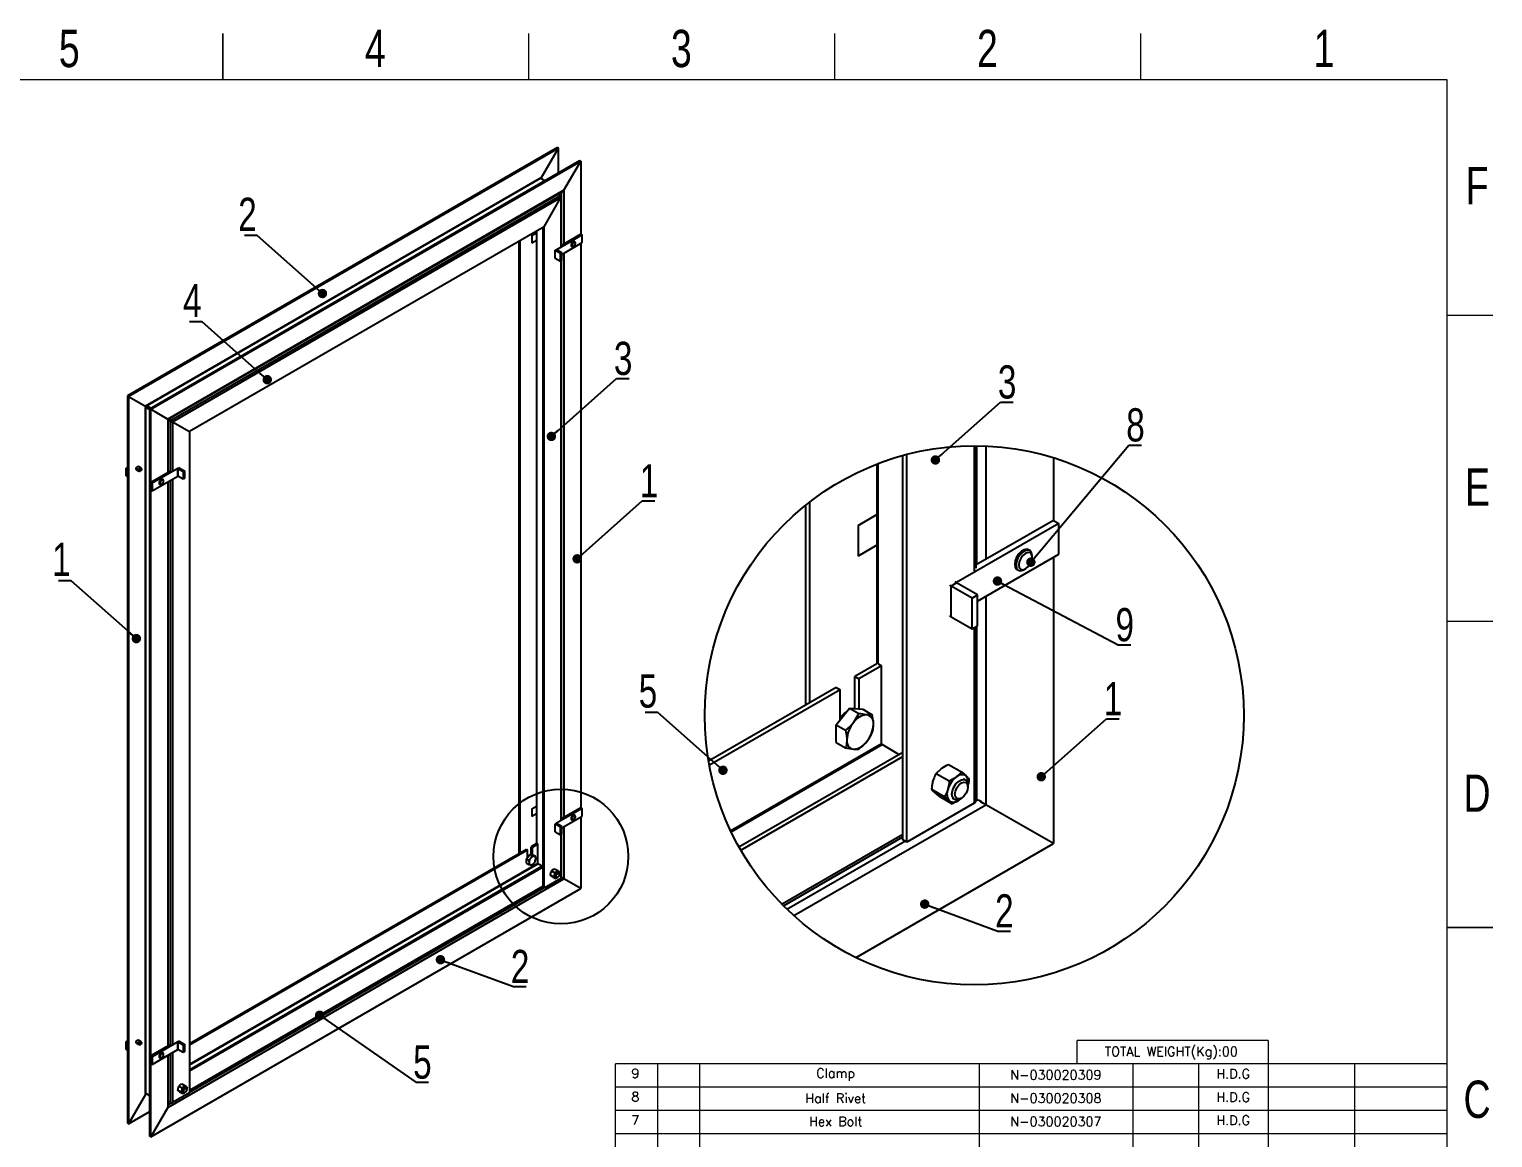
# Model space of a CAD drawing. Header units: millimetres. Extents: x 821 to 7155, y -3699 to 608.
# Drawn here: x 5602 to 7155, y -2970 to -1794 of the extents above; entities that cross this region are included whole.
import ezdxf
from ezdxf.enums import TextEntityAlignment as Align

# ---------------------------------------------------------------- set-up
doc = ezdxf.new("R2010")
doc.units = ezdxf.units.MM
doc.layers.add('title', color=7, linetype='Continuous', lineweight=15)
doc.styles.add('SLDTEXTSTYLE0', font='TXT', dxfattribs={"width": 0.75})
doc.styles.add('TITLE', font='romans.shx', dxfattribs={"height": 2.5})
doc.dimstyles.new('SLDDIMSTYLE0', dxfattribs={"dimscale": 10, "dimtxt": 2.116667, "dimasz": 1.5, "dimexe": 0, "dimexo": 0.0625, "dimgap": 0.529167, "dimtad": 1, "dimdec": 1, "dimrnd": 1e-09, "dimzin": 12, "dimdsep": 46, "dimtxsty": 'SLDTEXTSTYLE0', "dimcen": 0.09, "dimadec": 0, "dimazin": 3, "dimtfac": 1, "dimtdec": 1, "dimtofl": 0, "dimtmove": 0, "dimatfit": 3, "dimfxl": 1, "dimfrac": 2, "dimtolj": 1, "dimtzin": 12, "dimarcsym": 0})

msp = doc.modelspace()

# ---------------------------------------------------------------- linework, layer by layer
at = {"color": 7, "linetype": 'Continuous', "lineweight": 18}
for p, q in [((5807.25, -1798.81), (5807.25, -1847.51)), ((5807.25, -1847.51), (5807.25, -1798.81)), ((6131.93, -1847.51), (6131.93, -1798.81)), ((6456.61, -1847.51), (6456.61, -1798.81)), ((6781.3, -1847.51), (6781.3, -1798.81)), ((4508.52, -1847.51), (7105.98, -1847.51)), ((7105.98, -1847.51), (7105.98, -3646.25)), ((7105.98, -2097.52), (7154.68, -2097.52)), ((7105.98, -2422.2), (7154.68, -2422.2)), ((7154.68, -2746.88), (7105.98, -2746.88)), ((7105.98, -2746.88), (7154.68, -2746.88))]:
    msp.add_line(p, q, dxfattribs=at)
at = {"color": 7, "linetype": 'Continuous', "lineweight": 25}
for p, q in [((6162.37, -1919.73), (5706.28, -2183.02)), ((6163.43, -1920.34), (5707.34, -2183.63)), ((6145.54, -1951.32), (6163.43, -1920.34)), ((6162.37, -1919.73), (6163.43, -1920.34)), ((6163.43, -1946.46), (6163.43, -1920.34)), ((5729.97, -2196.69), (6186.05, -1933.4)), ((5731.03, -2197.3), (6187.11, -1934.01)), ((6169.22, -1965), (6187.11, -1934.01)), ((6187.11, -1934.01), (6186.05, -1933.4)), ((6187.11, -1934.01), (6187.11, -2011.58)), ((6145.54, -1951.32), (5725.23, -2193.96)), ((5726.58, -2193.51), (6144.48, -1952.26)), ((6144.48, -1952.27), (6144.58, -1952.11)), ((6144.57, -1952.11), (6144.48, -1952.27)), ((6144.5, -1952.2), (6144.48, -1952.26)), ((6148.93, -1954.83), (6144.48, -1952.26)), ((6144.5, -1952.2), (6144.49, -1952.27)), ((6144.57, -1952.11), (6144.5, -1952.2)), ((6144.66, -1952.03), (6144.82, -1951.89)), ((6169.22, -1965), (5748.92, -2207.64)), ((5749.42, -2207.92), (6168.02, -1966.27)), ((5752.95, -2208.57), (6164.91, -1970.75)), ((6164.91, -1970.75), (6162.58, -1969.41)), ((6164.93, -1970.77), (6166.11, -1971.45)), ((5754.15, -2210.66), (6166.11, -1972.84)), ((6148.22, -2003.82), (6166.11, -1972.84)), ((6166.61, -2024.24), (6166.61, -1972.14)), ((6148.22, -2003.82), (5772.04, -2220.99)), ((6135.28, -2012.93), (6140.3, -2010.03)), ((6135.28, -2012.93), (6135.28, -2021.1)), ((6140.3, -2018.2), (6135.28, -2021.1)), ((6147.16, -2704.62), (6147.16, -2004.44)), ((6148.22, -2705.23), (6148.22, -2003.82)), ((6188.53, -2012.4), (6161.45, -2028.03)), ((6187.11, -2011.58), (6166.61, -2023.42)), ((6187.11, -2011.58), (6188.53, -2012.4)), ((6188.53, -2020.57), (6188.53, -2012.4)), ((6121.35, -2019.33), (6121.35, -2668.9)), ((6122.41, -2018.72), (6122.41, -2668.29)), ((6161.45, -2028.2), (6160.03, -2029.01)), ((6165.55, -2032.2), (6160.03, -2029.01)), ((6160.03, -2037.18), (6160.03, -2029.01)), ((6166.96, -2031.38), (6161.45, -2028.2)), ((6165.55, -2032.2), (6166.96, -2031.38)), ((6165.55, -2040.36), (6165.55, -2032.2)), ((6166.96, -2033.02), (6188.53, -2020.57)), ((6166.96, -2039.55), (6166.96, -2031.38)), ((6177.48, -2024.59), (6177.84, -2024.8)), ((6179.34, -2024.65), (6179.69, -2024.44)), ((6180.84, -2019.6), (6180.48, -2019.4)), ((6181.46, -2021.38), (6181.46, -2020.97)), ((6187.11, -2021.38), (6187.11, -2619.91)), ((6160.03, -2037.18), (6165.55, -2040.36)), ((6165.55, -2040.36), (6166.96, -2039.55)), ((6166.61, -2632.56), (6166.61, -2039.75)), ((5706.28, -2183.02), (5707.34, -2183.63)), ((5706.28, -2183.02), (5706.28, -2954.65)), ((5707.34, -2183.63), (5725.23, -2193.96)), ((5707.34, -2183.63), (5707.34, -2955.26)), ((5725.66, -2193.78), (5725.23, -2193.96)), ((5725.23, -2193.96), (5725.23, -2924.27)), ((5725.43, -2195.13), (5725.88, -2194.34)), ((5725.43, -2195.13), (5725.48, -2195.26)), ((5725.48, -2195.26), (5726.24, -2194.54)), ((5725.48, -2195.26), (5725.51, -2195.35)), ((5726.58, -2194.74), (5725.51, -2195.35)), ((5725.51, -2922.89), (5725.51, -2195.35)), ((5729.97, -2197.92), (5725.51, -2195.35)), ((5726.2, -2193.59), (5725.57, -2194.13)), ((5726, -2193.65), (5725.66, -2193.78)), ((5726.36, -2193.54), (5725.92, -2194.35)), ((5726.2, -2193.59), (5726, -2193.65)), ((5726.36, -2193.54), (5726.2, -2193.59)), ((5726.58, -2194.74), (5726.24, -2194.57)), ((5726.26, -2194.52), (5726.58, -2194.74)), ((5726.49, -2193.52), (5726.36, -2193.54)), ((5726.58, -2193.51), (5726.48, -2193.52)), ((5726.58, -2194.74), (5726.58, -2193.51)), ((5731.03, -2196.08), (5726.58, -2193.51)), ((5729.97, -2196.7), (5726.58, -2194.74)), ((5731.03, -2197.3), (5729.97, -2196.69)), ((5729.97, -2968.32), (5729.97, -2196.69)), ((5731.03, -2197.3), (5748.92, -2207.64)), ((5731.03, -2968.94), (5731.03, -2197.3)), ((5749.17, -2207.77), (5749.15, -2207.76)), ((5749.15, -2207.77), (5749.17, -2207.78)), ((5749.42, -2264.26), (5749.42, -2207.92)), ((5752.81, -2210.04), (5749.42, -2208.09)), ((5751.75, -2210.66), (5749.42, -2209.31)), ((5749.56, -2207.84), (5752.95, -2209.8)), ((5750.62, -2207.23), (5752.95, -2208.57)), ((5753.09, -2210.04), (5754.15, -2210.66)), ((5754.15, -2210.66), (5772.04, -2220.99)), ((5772.04, -2220.99), (5772.04, -2922.4)), ((6528.82, -2653.96), (6528.82, -2246.32)), ((6533.06, -2656.41), (6533.06, -2245.19)), ((6606.61, -2365.73), (6606.61, -2236.1)), ((6688.63, -2248.71), (6688.63, -2315.11)), ((5704.87, -2259.77), (5706.28, -2258.96)), ((5706.28, -2260.59), (5704.87, -2259.77)), ((5704.87, -2267.94), (5704.87, -2259.77)), ((5706.28, -2268.75), (5706.28, -2260.59)), ((5715.89, -2261.5), (5718.36, -2262.93)), ((5720.36, -2259.47), (5717.89, -2258.04)), ((5718.86, -2263.02), (5719.71, -2262.9)), ((5721.01, -2260.65), (5720.68, -2259.86)), ((5751.9, -2262.83), (5731.03, -2274.88)), ((5759.53, -2260.06), (5732.44, -2275.69)), ((5759.53, -2260.06), (5759.53, -2268.22)), ((5759.81, -2260.06), (5761.22, -2259.24)), ((5759.81, -2260.06), (5765.32, -2263.24)), ((5759.81, -2268.22), (5759.81, -2260.06)), ((5761.22, -2259.24), (5766.74, -2262.43)), ((5766.74, -2262.43), (5765.32, -2263.24)), ((5765.32, -2263.24), (5765.32, -2271.41)), ((5766.74, -2262.43), (5766.74, -2270.59)), ((5706.28, -2268.75), (5704.87, -2267.94)), ((5731.03, -2274.88), (5732.44, -2275.69)), ((5731.03, -2274.88), (5731.03, -2283.04)), ((5732.44, -2283.86), (5759.53, -2268.22)), ((5732.44, -2275.69), (5732.44, -2283.86)), ((5740.49, -2276.86), (5740.84, -2277.07)), ((5742.34, -2276.92), (5742.7, -2276.71)), ((5743.84, -2271.87), (5743.49, -2271.67)), ((5744.47, -2273.65), (5744.47, -2273.24)), ((5749.42, -2872.58), (5749.42, -2274.06)), ((5765.32, -2271.41), (5759.81, -2268.22)), ((5766.74, -2270.59), (5765.32, -2271.41)), ((5731.03, -2283.04), (5732.44, -2283.86)), ((6429.82, -2295.74), (6429.82, -2508.62)), ((6425.58, -2299.08), (6425.58, -2511.07)), ((6481.3, -2320.5), (6501.38, -2308.9)), ((6481.3, -2320.5), (6481.3, -2353.16)), ((6694.28, -2318.37), (6585.95, -2380.91)), ((6688.63, -2315.11), (6606.61, -2362.45)), ((6688.63, -2315.11), (6694.28, -2318.37)), ((6694.28, -2351.03), (6694.28, -2318.37)), ((6501.38, -2341.56), (6481.3, -2353.16)), ((6608.02, -2400.84), (6694.28, -2351.03)), ((6663.51, -2347.17), (6662.1, -2346.35)), ((6666, -2354.3), (6666, -2352.67)), ((6688.63, -2354.3), (6688.63, -2658.05)), ((6650.1, -2367.14), (6651.51, -2367.96)), ((6657.51, -2367.36), (6658.93, -2366.54)), ((6585.95, -2381.56), (6580.3, -2384.83)), ((6602.36, -2397.56), (6580.3, -2384.83)), ((6580.3, -2417.49), (6580.3, -2384.83)), ((6608.02, -2394.3), (6585.95, -2381.56)), ((6602.36, -2397.56), (6608.02, -2394.3)), ((6602.36, -2430.23), (6602.36, -2397.56)), ((6608.02, -2426.96), (6608.02, -2394.3)), ((6580.3, -2417.49), (6602.36, -2430.23)), ((6602.36, -2430.23), (6608.02, -2426.96)), ((6606.61, -2612.32), (6606.61, -2427.77)), ((6501.38, -2467.31), (6477.91, -2480.86)), ((6502.51, -2467.31), (6506.19, -2469.43)), ((6477.91, -2480.86), (6482.15, -2483.31)), ((6477.91, -2514.77), (6477.91, -2480.86)), ((6506.19, -2469.43), (6482.15, -2483.31)), ((6482.15, -2483.31), (6482.15, -2515.15)), ((6506.19, -2552.07), (6506.19, -2469.43)), ((6458.11, -2492.29), (6322.83, -2570.39)), ((6462.35, -2494.74), (6323.62, -2574.83)), ((6458.11, -2492.29), (6462.35, -2494.74)), ((6462.35, -2526.58), (6462.35, -2494.74)), ((6458.11, -2531.86), (6472.25, -2514.26)), ((6472.25, -2514.26), (6482.3, -2520.07)), ((6472.25, -2514.26), (6486.39, -2515.53)), ((6482.3, -2520.07), (6476.49, -2529.59)), ((6486.39, -2515.53), (6496.44, -2521.33)), ((6496.44, -2521.33), (6490.64, -2521.43)), ((6458.11, -2531.86), (6468.16, -2537.66)), ((6458.11, -2550.71), (6458.11, -2531.86)), ((6354.91, -2661.27), (6528.82, -2560.87)), ((6458.11, -2550.71), (6468.16, -2556.52)), ((6468.16, -2556.52), (6476.49, -2557.88)), ((6482.3, -2557.78), (6490.64, -2549.71)), ((6524.56, -2563.33), (6506.76, -2553.05)), ((6357, -2664.96), (6528.82, -2565.77)), ((6577.26, -2574.03), (6591.08, -2582.01)), ((6564.31, -2583.47), (6569.77, -2578.17)), ((6564.31, -2583.47), (6578.13, -2591.45)), ((6578.13, -2591.45), (6585.61, -2587.31)), ((6591.08, -2582.01), (6596.06, -2586.28)), ((6595.48, -2590.4), (6593.08, -2589.02)), ((6559.3, -2600.29), (6573.12, -2608.27)), ((6567.25, -2607.68), (6562.27, -2603.4)), ((6567.25, -2607.68), (6581.07, -2615.65)), ((6597.96, -2597.71), (6597.96, -2595.9)), ((6135.28, -2621.25), (6140.3, -2618.36)), ((6135.28, -2621.25), (6135.28, -2629.42)), ((6188.53, -2620.72), (6161.45, -2636.36)), ((6187.11, -2619.91), (6166.61, -2631.74)), ((6187.11, -2619.91), (6188.53, -2620.72)), ((6188.53, -2628.89), (6188.53, -2620.72)), ((6413.22, -2734.41), (6617.07, -2616.73)), ((6604.62, -2615.1), (6533.06, -2656.41)), ((6581.07, -2615.65), (6578.11, -2612.55)), ((6581.09, -2609.81), (6583.48, -2611.19)), ((6589.56, -2610.54), (6588.56, -2611.52)), ((6589.48, -2610.59), (6591.05, -2609.69)), ((6607.45, -2611.18), (6606.61, -2610.7)), ((6607.45, -2611.18), (6608.72, -2612.02)), ((6610.04, -2612.8), (6611.52, -2613.62)), ((6611.52, -2613.62), (6613.03, -2614.43)), ((6613.03, -2614.43), (6615.08, -2615.59)), ((6617.07, -2616.73), (6615.16, -2615.61)), ((6688.63, -2658.05), (6617.07, -2616.73)), ((6140.3, -2626.52), (6135.28, -2629.42)), ((6161.45, -2636.52), (6160.03, -2637.34)), ((6165.55, -2640.52), (6160.03, -2637.34)), ((6160.03, -2645.5), (6160.03, -2637.34)), ((6166.96, -2639.7), (6161.45, -2636.52)), ((6166.96, -2641.34), (6188.53, -2628.89)), ((6177.48, -2632.91), (6177.84, -2633.12)), ((6179.34, -2632.97), (6179.69, -2632.77)), ((6180.84, -2627.92), (6180.48, -2627.72)), ((6181.46, -2629.7), (6181.46, -2629.3)), ((6187.11, -2629.7), (6187.11, -2705.64)), ((6160.03, -2645.5), (6165.55, -2648.69)), ((6165.55, -2640.52), (6166.96, -2639.7)), ((6165.55, -2648.69), (6165.55, -2640.52)), ((6165.55, -2648.69), (6166.96, -2647.87)), ((6166.61, -2694.21), (6166.61, -2648.07)), ((6166.96, -2647.87), (6166.96, -2639.7)), ((6402.11, -2723.85), (6528.82, -2650.7)), ((6533.06, -2656.41), (6528.82, -2653.96)), ((6129.48, -2664.2), (5772.04, -2870.55)), ((6130.55, -2664.82), (5772.04, -2871.78)), ((6129.48, -2664.2), (6130.55, -2664.82)), ((6129.48, -2674.09), (6133.02, -2669.7)), ((6130.55, -2672.77), (6130.55, -2664.82)), ((6133.02, -2669.7), (6135.53, -2671.15)), ((6133.02, -2669.7), (6136.56, -2670.01)), ((6140.3, -2657.96), (6134.43, -2661.35)), ((6134.43, -2661.35), (6135.5, -2661.96)), ((6134.43, -2669.82), (6134.43, -2661.35)), ((6141.51, -2658.49), (6135.5, -2661.96)), ((6135.5, -2661.96), (6135.5, -2669.92)), ((6136.56, -2670.01), (6139.07, -2671.46)), ((6140.59, -2657.96), (6141.51, -2658.49)), ((6141.51, -2679.15), (6141.51, -2658.49)), ((5772.04, -2897.9), (6147.16, -2681.35)), ((5772.04, -2899.12), (6147.16, -2682.57)), ((6129.48, -2674.09), (6132, -2675.54)), ((6129.48, -2678.81), (6129.48, -2674.09)), ((6129.48, -2678.81), (6132, -2680.26)), ((6132, -2680.26), (6134.08, -2680.6)), ((6135.53, -2671.15), (6134.08, -2673.53)), ((6135.53, -2680.58), (6137.62, -2678.56)), ((6139.07, -2671.46), (6137.62, -2671.49)), ((6146.1, -2681.96), (6141.65, -2679.39)), ((6156.03, -2687), (6157.4, -2685.67)), ((6159.27, -2684.64), (6162.73, -2686.63)), ((5748.92, -2937.95), (6169.22, -2695.31)), ((6166.11, -2694.9), (6148.22, -2705.23)), ((6154.78, -2691.2), (6158.24, -2693.2)), ((6156.77, -2693.05), (6155.52, -2691.98)), ((6156.03, -2687), (6159.49, -2688.99)), ((6156.77, -2693.05), (6160.23, -2695.04)), ((6160.23, -2695.04), (6159.48, -2694.27)), ((6159.49, -2688.99), (6161.36, -2687.96)), ((6160.23, -2693.58), (6160.83, -2693.93)), ((6162.35, -2693.77), (6162.1, -2694.01)), ((6162.33, -2693.78), (6162.72, -2693.55)), ((6162.73, -2686.63), (6163.97, -2687.7)), ((6163.83, -2688.73), (6163.23, -2688.39)), ((6164.45, -2690.56), (6164.45, -2690.1)), ((6166.82, -2693.92), (6166.61, -2693.8)), ((6166.82, -2693.92), (6167.14, -2694.13)), ((6167.47, -2694.33), (6167.84, -2694.53)), ((6167.84, -2694.53), (6168.22, -2694.74)), ((6168.22, -2694.74), (6168.73, -2695.03)), ((6169.22, -2695.31), (6168.75, -2695.03)), ((6187.11, -2705.64), (6169.22, -2695.31)), ((5772.04, -2920.36), (6147.16, -2703.81)), ((6148.22, -2705.23), (6147.16, -2704.62)), ((5704.87, -2868.09), (5706.28, -2867.28)), ((5706.28, -2868.91), (5704.87, -2868.09)), ((5704.87, -2876.26), (5704.87, -2868.09)), ((5706.28, -2877.08), (5706.28, -2868.91)), ((5715.89, -2869.83), (5718.36, -2871.26)), ((5720.36, -2867.79), (5717.89, -2866.36)), ((5718.86, -2871.34), (5719.71, -2871.22)), ((5721.01, -2868.98), (5720.68, -2868.18)), ((5751.9, -2871.15), (5731.03, -2883.2)), ((5759.53, -2868.38), (5732.44, -2884.01)), ((5759.53, -2868.38), (5759.53, -2876.55)), ((5759.81, -2868.38), (5761.22, -2867.56)), ((5759.81, -2876.55), (5759.81, -2868.38)), ((5759.81, -2868.38), (5765.32, -2871.56)), ((5761.22, -2867.56), (5766.74, -2870.75)), ((5766.74, -2870.75), (5765.32, -2871.56)), ((5765.32, -2871.56), (5765.32, -2879.73)), ((5766.74, -2870.75), (5766.74, -2878.91)), ((5706.28, -2877.08), (5704.87, -2876.26)), ((5731.03, -2883.2), (5732.44, -2884.01)), ((5731.03, -2883.2), (5731.03, -2891.36)), ((5732.44, -2892.18), (5759.53, -2876.55)), ((5732.44, -2884.01), (5732.44, -2892.18)), ((5740.49, -2885.18), (5740.84, -2885.39)), ((5742.34, -2885.24), (5742.7, -2885.04)), ((5743.84, -2880.19), (5743.49, -2879.99)), ((5744.47, -2881.97), (5744.47, -2881.57)), ((5749.42, -2936.27), (5749.42, -2882.38)), ((5765.32, -2879.73), (5759.81, -2876.55)), ((5766.74, -2878.91), (5765.32, -2879.73)), ((5731.03, -2891.36), (5732.44, -2892.18)), ((5760.76, -2915.18), (5762.13, -2913.86)), ((5760.76, -2915.18), (5764.22, -2917.18)), ((5764, -2912.82), (5767.45, -2914.82)), ((5764.22, -2917.18), (5766.09, -2916.14)), ((5767.45, -2914.82), (5768.7, -2915.89)), ((5768.55, -2916.92), (5767.96, -2916.57)), ((5769.18, -2918.74), (5769.18, -2918.29)), ((5725.23, -2924.27), (5707.34, -2955.26)), ((5725.29, -2923.77), (5725.23, -2924.27)), ((5725.35, -2923.39), (5725.29, -2923.77)), ((5725.39, -2923.18), (5725.35, -2923.39)), ((5725.44, -2923.03), (5725.39, -2923.18)), ((5725.41, -2923.12), (5725.54, -2922.88)), ((5725.44, -2923.03), (5725.52, -2922.9)), ((5725.48, -2922.93), (5725.44, -2923.03)), ((5725.51, -2922.89), (5725.48, -2922.94)), ((5725.48, -2922.94), (5725.52, -2922.89)), ((5729.97, -2925.46), (5725.51, -2922.89)), ((5726.35, -2923.57), (5726.26, -2923.32)), ((5726.35, -2923.57), (5726.48, -2923.52)), ((5726.48, -2923.52), (5726.46, -2923.43)), ((5726.48, -2923.52), (5726.58, -2923.5)), ((5729.97, -2925.46), (5726.58, -2923.5)), ((5726.58, -2923.5), (5726.58, -2923.5)), ((5751.75, -2932.72), (5749.42, -2931.38)), ((5772.04, -2922.4), (5754.15, -2932.72)), ((5759.51, -2919.39), (5762.97, -2921.38)), ((5761.5, -2921.24), (5760.25, -2920.17)), ((5761.5, -2921.24), (5764.95, -2923.23)), ((5764.95, -2923.23), (5764.21, -2922.45)), ((5764.96, -2921.77), (5765.55, -2922.11)), ((5767.07, -2921.95), (5766.82, -2922.2)), ((5767.05, -2921.96), (5767.45, -2921.74)), ((5707.34, -2955.26), (5729.97, -2942.2)), ((5748.92, -2937.95), (5731.03, -2968.94)), ((5706.28, -2954.65), (5707.34, -2955.26)), ((5731.03, -2968.94), (5729.97, -2968.32))]:
    msp.add_line(p, q, dxfattribs=at)
at = {"color": 8, "linetype": 'Continuous', "lineweight": 25}
for p, q in [((6145.54, -1952.87), (6145.54, -1951.32)), ((6166.82, -2023.3), (6166.82, -1966.96)), ((6169.22, -1965), (6169.22, -2021.91)), ((6166.11, -1972.84), (6166.11, -2024.93)), ((6140.3, -2008.39), (6140.3, -2657.96)), ((6140.59, -2657.96), (6140.59, -2008.23)), ((6161.45, -2028.03), (6161.09, -2027.83)), ((6161.45, -2028.2), (6161.45, -2028.03)), ((6169.22, -2031.71), (6169.22, -2630.23)), ((6166.11, -2040.04), (6166.11, -2633.26)), ((6166.82, -2631.62), (6166.82, -2039.63)), ((5748.92, -2207.64), (5748.92, -2264.55)), ((5751.75, -2262.92), (5751.75, -2210.66)), ((5754.15, -2210.66), (5754.15, -2262.75)), ((6604.62, -2236.09), (6604.62, -2368.5)), ((6607.45, -2361.97), (6607.45, -2236.1)), ((6617.07, -2236.36), (6617.07, -2356.42)), ((5759.53, -2260.06), (5759.17, -2259.85)), ((6501.38, -2255.38), (6501.38, -2467.31)), ((6502.51, -2467.31), (6502.51, -2254.94)), ((5748.92, -2274.35), (5748.92, -2872.87)), ((5751.75, -2871.24), (5751.75, -2272.71)), ((5754.15, -2271.33), (5754.15, -2871.07)), ((6585.95, -2380.91), (6584.54, -2380.09)), ((6585.95, -2381.56), (6585.95, -2380.91)), ((6617.07, -2395.61), (6617.07, -2616.73)), ((6604.62, -2428.92), (6604.62, -2615.1)), ((6607.45, -2611.18), (6607.45, -2427.29)), ((6506.19, -2552.07), (6346.23, -2644.41)), ((6346.72, -2645.44), (6506.76, -2553.05)), ((6606.61, -2611.66), (6607.45, -2611.18)), ((6161.45, -2636.36), (6161.09, -2636.15)), ((6161.45, -2636.52), (6161.45, -2636.36)), ((6166.11, -2648.36), (6166.11, -2694.9)), ((6166.82, -2693.92), (6166.82, -2647.95)), ((6169.22, -2640.03), (6169.22, -2695.31)), ((6528.82, -2648.4), (6400.66, -2722.39)), ((6405.87, -2727.55), (6531.08, -2655.26)), ((6141.51, -2679.15), (5772.04, -2892.43)), ((5772.04, -2892.76), (6141.65, -2679.39)), ((6166.61, -2694.05), (6166.82, -2693.92)), ((6147.16, -2703.23), (5772.04, -2919.78)), ((5772.04, -2921.82), (6147.73, -2704.95)), ((5759.53, -2868.38), (5759.17, -2868.18)), ((5748.92, -2882.67), (5748.92, -2937.95)), ((5751.75, -2932.72), (5751.75, -2881.04)), ((5754.15, -2879.65), (5754.15, -2932.72)), ((5725.23, -2924.27), (5726.58, -2923.5)), ((5749.42, -2934.89), (5752.69, -2933))]:
    msp.add_line(p, q, dxfattribs=at)
for p, q in [((6479.2, -2778.95), (6688.63, -2658.05)), ((5731.03, -2968.94), (6187.11, -2705.64))]:
    msp.add_line(p, q)
at = {"lineweight": 18}
msp.add_line((6916.53, -2866.98), (6713.81, -2866.98), dxfattribs=at)
at = {"color": 7, "linetype": 'Continuous', "lineweight": 25, "flags": 128}
for points in [[(6159.62, -2028.68), (6159.76, -2028.82), (6160.03, -2029.01)], [(6180.48, -2019.4), (6180.04, -2019.26), (6179.35, -2019.37), (6178.61, -2019.79), (6177.92, -2020.48), (6177.36, -2021.36), (6176.99, -2022.31), (6176.86, -2023.22), (6176.99, -2023.98), (6177.36, -2024.51), (6177.48, -2024.59)], [(6181.46, -2020.97), (6181.33, -2020.21), (6180.96, -2019.69), (6180.4, -2019.46), (6179.7, -2019.57), (6178.97, -2020), (6178.28, -2020.69), (6177.71, -2021.56), (6177.34, -2022.51), (6177.21, -2023.42), (6177.34, -2024.19), (6177.71, -2024.71), (6178.28, -2024.93), (6178.97, -2024.82), (6179.34, -2024.65)], [(6181.46, -2021.38), (6181.32, -2020.68), (6180.94, -2020.24), (6180.37, -2020.13), (6179.69, -2020.36), (6179.01, -2020.91), (6178.44, -2021.68), (6178.06, -2022.56), (6177.92, -2023.42), (6178.06, -2024.13), (6178.44, -2024.57), (6179.01, -2024.68), (6179.69, -2024.44), (6180.37, -2023.9), (6180.94, -2023.12), (6181.32, -2022.24), (6181.46, -2021.38)], [(6160.03, -2037.18), (6159.76, -2036.99), (6159.62, -2036.85)], [(5726.48, -2193.52), (5726.42, -2193.8), (5726.35, -2194.07), (5726.24, -2194.54)], [(5715.47, -2260.59), (5715.58, -2259.9), (5715.89, -2259.2), (5716.35, -2258.58), (5716.89, -2258.14), (5717.43, -2257.95), (5717.89, -2258.04)], [(5715.89, -2261.5), (5715.89, -2261.5), (5715.58, -2261.15), (5715.47, -2260.59)], [(5717.95, -2262.02), (5718.06, -2261.33), (5718.36, -2260.62), (5718.82, -2260), (5719.36, -2259.57), (5719.9, -2259.38), (5720.36, -2259.47), (5720.67, -2259.82), (5720.68, -2259.86)], [(5718.86, -2263.02), (5718.82, -2263.02), (5718.36, -2262.93), (5718.06, -2262.58), (5717.95, -2262.02)], [(5719.06, -2262.19), (5719.14, -2261.7), (5719.36, -2261.2), (5719.68, -2260.76), (5720.07, -2260.45), (5720.45, -2260.31), (5720.78, -2260.38), (5721, -2260.63), (5721.08, -2261.03), (5721, -2261.52), (5720.78, -2262.02), (5720.45, -2262.46), (5720.07, -2262.77), (5719.68, -2262.9), (5719.36, -2262.84), (5719.14, -2262.59), (5719.06, -2262.19)], [(5761.22, -2259.24), (5760.89, -2259.08), (5760.65, -2259)], [(5743.49, -2271.67), (5743.05, -2271.53), (5742.36, -2271.64), (5741.62, -2272.06), (5740.93, -2272.75), (5740.37, -2273.63), (5740, -2274.58), (5739.87, -2275.49), (5740, -2276.25), (5740.37, -2276.78), (5740.49, -2276.86)], [(5744.47, -2273.24), (5744.34, -2272.48), (5743.97, -2271.96), (5743.4, -2271.73), (5742.71, -2271.84), (5741.98, -2272.27), (5741.28, -2272.96), (5740.72, -2273.83), (5740.35, -2274.78), (5740.22, -2275.69), (5740.35, -2276.46), (5740.72, -2276.98), (5741.28, -2277.2), (5741.98, -2277.09), (5742.34, -2276.92)], [(5744.47, -2273.65), (5744.33, -2272.95), (5743.95, -2272.51), (5743.37, -2272.4), (5742.7, -2272.63), (5742.02, -2273.18), (5741.45, -2273.95), (5741.06, -2274.83), (5740.93, -2275.69), (5741.06, -2276.4), (5741.45, -2276.84), (5742.02, -2276.95), (5742.7, -2276.71), (5743.37, -2276.17), (5743.95, -2275.39), (5744.33, -2274.51), (5744.47, -2273.65)], [(6662.1, -2346.35), (6660.34, -2345.81), (6657.57, -2346.25), (6654.63, -2347.95), (6651.86, -2350.71), (6649.6, -2354.2), (6648.12, -2358), (6647.61, -2361.65), (6648.12, -2364.7), (6649.6, -2366.8), (6650.1, -2367.14)], [(6666, -2352.67), (6665.49, -2349.61), (6664.01, -2347.51), (6661.76, -2346.63), (6658.99, -2347.06), (6656.04, -2348.76), (6653.27, -2351.53), (6651.01, -2355.02), (6649.54, -2358.82), (6649.03, -2362.46), (6649.54, -2365.52), (6651.01, -2367.61), (6653.27, -2368.5), (6656.04, -2368.06), (6657.51, -2367.36)], [(6666, -2354.3), (6665.46, -2351.48), (6663.93, -2349.72), (6661.63, -2349.27), (6658.93, -2350.21), (6656.22, -2352.4), (6653.93, -2355.49), (6652.39, -2359.03), (6651.86, -2362.46), (6652.39, -2365.28), (6653.93, -2367.04), (6656.22, -2367.49), (6658.93, -2366.55), (6661.63, -2364.36), (6663.93, -2361.27), (6665.46, -2357.73), (6666, -2354.3)], [(6578.64, -2383.5), (6579.2, -2384.06), (6580.3, -2384.83)], [(6580.3, -2417.49), (6579.2, -2416.72), (6578.64, -2416.16)], [(6580.99, -2605.69), (6581.5, -2602.05), (6582.98, -2598.25), (6585.23, -2594.76), (6588, -2592), (6590.95, -2590.29), (6593.72, -2589.86), (6595.98, -2590.74), (6597.45, -2592.84), (6597.96, -2595.9)], [(6584.13, -2605.69), (6584.65, -2602.33), (6586.15, -2598.88), (6588.4, -2595.85), (6591.04, -2593.71), (6593.69, -2592.79), (6595.94, -2593.23), (6597.44, -2594.95), (6597.96, -2597.71), (6597.44, -2601.07), (6595.94, -2604.52), (6593.69, -2607.55), (6591.04, -2609.69), (6588.4, -2610.61), (6586.15, -2610.17), (6584.65, -2608.45), (6584.13, -2605.69)], [(6589.48, -2610.59), (6588, -2611.29), (6585.23, -2611.73), (6582.98, -2610.85), (6581.5, -2608.75), (6580.99, -2605.69)], [(6590.2, -2610.17), (6590.01, -2610.35), (6588.56, -2611.52)], [(6159.62, -2637), (6159.76, -2637.14), (6160.03, -2637.34)], [(6180.48, -2627.72), (6180.04, -2627.58), (6179.35, -2627.69), (6178.61, -2628.12), (6177.92, -2628.81), (6177.36, -2629.68), (6176.99, -2630.63), (6176.86, -2631.54), (6176.99, -2632.31), (6177.36, -2632.83), (6177.48, -2632.91)], [(6181.46, -2629.3), (6181.33, -2628.53), (6180.96, -2628.01), (6180.4, -2627.79), (6179.7, -2627.9), (6178.97, -2628.32), (6178.28, -2629.01), (6177.71, -2629.88), (6177.34, -2630.83), (6177.21, -2631.75), (6177.34, -2632.51), (6177.71, -2633.03), (6178.28, -2633.25), (6178.97, -2633.15), (6179.34, -2632.97)], [(6181.46, -2629.7), (6181.32, -2629), (6180.94, -2628.56), (6180.37, -2628.45), (6179.69, -2628.68), (6179.01, -2629.23), (6178.44, -2630), (6178.06, -2630.89), (6177.92, -2631.75), (6178.06, -2632.45), (6178.44, -2632.89), (6179.01, -2633), (6179.69, -2632.77), (6180.37, -2632.22), (6180.94, -2631.45), (6181.32, -2630.56), (6181.46, -2629.7)], [(6160.03, -2645.5), (6159.76, -2645.31), (6159.62, -2645.17)], [(6160.21, -2692.55), (6160.33, -2691.64), (6160.7, -2690.69), (6161.27, -2689.82), (6161.96, -2689.13), (6162.69, -2688.7), (6163.39, -2688.59), (6163.95, -2688.82), (6164.32, -2689.34), (6164.45, -2690.1)], [(6162.33, -2693.78), (6161.96, -2693.95), (6161.27, -2694.06), (6160.7, -2693.84), (6160.33, -2693.32), (6160.21, -2692.55)], [(6160.99, -2692.55), (6161.12, -2691.71), (6161.5, -2690.85), (6162.06, -2690.09), (6162.72, -2689.56), (6163.38, -2689.33), (6163.94, -2689.44), (6164.32, -2689.87), (6164.45, -2690.56), (6164.32, -2691.4), (6163.94, -2692.26), (6163.38, -2693.02), (6162.72, -2693.55), (6162.06, -2693.78), (6161.5, -2693.67), (6161.12, -2693.24), (6160.99, -2692.55)], [(6162.51, -2693.67), (6162.46, -2693.72), (6162.1, -2694.01)], [(5715.47, -2868.91), (5715.58, -2868.22), (5715.89, -2867.52), (5716.35, -2866.9), (5716.89, -2866.46), (5717.43, -2866.27), (5717.89, -2866.36)], [(5715.89, -2869.83), (5715.89, -2869.83), (5715.58, -2869.47), (5715.47, -2868.91)], [(5717.95, -2870.34), (5718.06, -2869.65), (5718.36, -2868.95), (5718.82, -2868.33), (5719.36, -2867.89), (5719.9, -2867.7), (5720.36, -2867.79), (5720.67, -2868.15), (5720.68, -2868.18)], [(5718.86, -2871.34), (5718.82, -2871.35), (5718.36, -2871.26), (5718.06, -2870.9), (5717.95, -2870.34)], [(5719.06, -2870.51), (5719.14, -2870.02), (5719.36, -2869.52), (5719.68, -2869.08), (5720.07, -2868.77), (5720.45, -2868.64), (5720.78, -2868.7), (5721, -2868.95), (5721.08, -2869.35), (5721, -2869.84), (5720.78, -2870.34), (5720.45, -2870.78), (5720.07, -2871.09), (5719.68, -2871.23), (5719.36, -2871.16), (5719.14, -2870.91), (5719.06, -2870.51)], [(5761.22, -2867.56), (5760.89, -2867.41), (5760.65, -2867.33)], [(5743.49, -2879.99), (5743.05, -2879.85), (5742.36, -2879.96), (5741.62, -2880.39), (5740.93, -2881.08), (5740.37, -2881.95), (5740, -2882.9), (5739.87, -2883.81), (5740, -2884.58), (5740.37, -2885.1), (5740.49, -2885.18)], [(5744.47, -2881.57), (5744.34, -2880.8), (5743.97, -2880.28), (5743.4, -2880.06), (5742.71, -2880.17), (5741.98, -2880.59), (5741.28, -2881.28), (5740.72, -2882.15), (5740.35, -2883.1), (5740.22, -2884.02), (5740.35, -2884.78), (5740.72, -2885.3), (5741.28, -2885.52), (5741.98, -2885.42), (5742.34, -2885.24)], [(5744.47, -2881.97), (5744.33, -2881.27), (5743.95, -2880.83), (5743.37, -2880.72), (5742.7, -2880.95), (5742.02, -2881.5), (5741.45, -2882.27), (5741.06, -2883.16), (5740.93, -2884.02), (5741.06, -2884.72), (5741.45, -2885.16), (5742.02, -2885.27), (5742.7, -2885.04), (5743.37, -2884.49), (5743.95, -2883.72), (5744.33, -2882.83), (5744.47, -2881.97)], [(5764.93, -2920.74), (5765.06, -2919.83), (5765.43, -2918.88), (5765.99, -2918.01), (5766.69, -2917.31), (5767.42, -2916.89), (5768.11, -2916.78), (5768.68, -2917), (5769.05, -2917.53), (5769.18, -2918.29)], [(5765.72, -2920.74), (5765.85, -2919.9), (5766.22, -2919.03), (5766.78, -2918.28), (5767.45, -2917.74), (5768.11, -2917.51), (5768.67, -2917.62), (5769.04, -2918.05), (5769.18, -2918.74), (5769.04, -2919.58), (5768.67, -2920.45), (5768.11, -2921.2), (5767.45, -2921.74), (5766.78, -2921.97), (5766.22, -2921.86), (5765.85, -2921.43), (5765.72, -2920.74)], [(5767.05, -2921.96), (5766.69, -2922.14), (5765.99, -2922.25), (5765.43, -2922.03), (5765.06, -2921.5), (5764.93, -2920.74)], [(5767.24, -2921.86), (5767.19, -2921.9), (5766.82, -2922.2)]]:
    msp.add_lwpolyline(points, dxfattribs=at)
for centre, radius in [((6604.62, -2522.01), 285.92), ((6166.11, -2671.63), 71.48)]:
    msp.add_circle(centre, radius)
at = {"color": 7, "linetype": 'Continuous', "lineweight": 25}
for centre, radius, start, end in [((6163.5, -1972.96), 2.61, 2.60524, 57.39476), ((6165.85, -1972.14), 0.742, 290.78145, 69.21724), ((6161.48, -2028.12), 0.0873, 110.76971, 249.21549), ((5752.95, -2208.34), 2.61, 242.60815, 297.39185), ((5752.95, -2209.77), 0.307, 242.6134, 297.39645), ((5751.54, -2210.78), 2.61, 2.60524, 57.39476), ((5752.78, -2210.06), 0.307, 2.59345, 57.40655), ((5759.67, -2260.33), 0.307, 62.61983, 117.39003), ((5759.67, -2268.5), 0.307, 62.61983, 117.39003), ((6586.08, -2381.24), 0.349, 110.76971, 249.21549), ((6478.05, -2535.65), 19.22, 119.9767, 144.75282), ((6500.09, -2549.23), 30.7, 140.22776, 177.36091), ((6491.73, -2539.65), 18.26, 93.42953, 146.56509), ((6489.03, -2530.07), 8.8, 350.74807, 79.45343), ((6467.04, -2530.08), 30.7, 320.22785, 357.36073), ((6478.1, -2549.23), 8.8, 170.74773, 259.45354), ((6475.4, -2539.66), 18.26, 273.42954, 326.56509), ((6507.42, -2552.01), 1.23, 182.60059, 237.3951), ((6601.41, -2607.75), 25.83, 127.7045, 163.57511), ((6591.46, -2593.07), 8.21, 55.84712, 135.39625), ((6587.08, -2593.31), 11.41, 342.54894, 38.04313), ((6587.71, -2605.24), 12.07, 156.60088, 217.26978), ((6582.71, -2605.75), 8.21, 235.84746, 315.39613), ((6603.21, -2611.98), 3.42, 294.37396, 354.30133), ((6161.48, -2636.44), 0.0873, 110.76971, 249.21549), ((6134.47, -2675.04), 4.8, 119.9767, 144.75282), ((6134.48, -2678.44), 2.2, 170.74773, 259.45354), ((6139.98, -2678.44), 7.67, 140.22776, 177.36091), ((6137.89, -2676.04), 4.56, 93.42953, 146.56509), ((6133.81, -2676.04), 4.56, 273.42954, 326.56509), ((6137.21, -2673.65), 2.2, 350.74807, 79.45343), ((6131.72, -2673.65), 7.67, 320.22785, 357.36073), ((6141.81, -2679.13), 0.307, 182.60059, 237.3951), ((6161.89, -2692.44), 3.02, 156.60088, 217.26978), ((6165.31, -2693.07), 6.46, 127.7045, 163.57511), ((6160.64, -2692.57), 2.05, 235.84746, 315.39613), ((6162.82, -2689.4), 2.05, 55.84712, 135.39625), ((6161.73, -2689.46), 2.85, 342.54894, 38.04313), ((6165.76, -2694.13), 0.855, 294.37396, 354.30133), ((5759.67, -2868.65), 0.307, 62.61983, 117.39003), ((5759.67, -2876.82), 0.307, 62.61983, 117.39003), ((5770.04, -2921.25), 6.46, 127.70425, 163.57552), ((5767.55, -2917.58), 2.05, 55.84702, 135.39614), ((5766.46, -2917.64), 2.85, 342.55004, 38.04302), ((5752.95, -2930.4), 2.61, 242.60815, 297.39185), ((5766.61, -2920.63), 3.02, 156.6002, 217.27046), ((5765.36, -2920.75), 2.05, 235.84699, 315.39617)]:
    msp.add_arc(centre, radius, start, end, dxfattribs=at)
for points, knots in [([(6145.54, -1951.32), (6145.44, -1951.39), (6145.26, -1951.53), (6145, -1951.73), (6144.77, -1951.92), (6144.64, -1952.05), (6144.57, -1952.11)], [0, 0, 0, 0, 0.26884863, 0.53771506, 0.76853018, 1, 1, 1, 1]), ([(6145.54, -1952.88), (6145.52, -1952.83), (6145.49, -1952.73), (6145.47, -1952.43), (6145.48, -1951.95), (6145.52, -1951.54), (6145.54, -1951.32)], [0, 0, 0, 0, 0.0831345, 0.1784245, 0.5605127, 1, 1, 1, 1]), ([(6168.04, -1966.24), (6168.1, -1966.21), (6168.4, -1966.05), (6168.83, -1965.61), (6169.11, -1965.18), (6169.22, -1965)], [0, 0, 0, 0, 0.12579934, 0.63199138, 1, 1, 1, 1]), ([(6169.22, -1965), (6169.04, -1965.31), (6168.84, -1965.63), (6168.55, -1965.83), (6168.54, -1965.83)], [0, 0, 0, 0, 0.9682041, 1, 1, 1, 1]), ([(5725.23, -2193.96), (5725.24, -2194.06), (5725.27, -2194.27), (5725.32, -2194.56), (5725.37, -2194.85), (5725.41, -2195.04), (5725.43, -2195.13)], [0, 0, 0, 0, 0.2688573, 0.5376929, 0.7685361, 1, 1, 1, 1]), ([(5725.28, -2193.94), (5725.35, -2193.98), (5725.54, -2194.08), (5725.76, -2194.22), (5725.9, -2194.31)], [0, 0, 0, 0, 0.3415316, 1, 1, 1, 1]), ([(5748.92, -2207.64), (5749.09, -2207.73), (5749.34, -2207.88), (5749.37, -2207.91), (5749.38, -2207.92)], [0, 0, 0, 0, 0.6747784, 1, 1, 1, 1]), ([(5749.4, -2207.9), (5749.4, -2207.9), (5749.42, -2207.93), (5749.25, -2207.82), (5749.02, -2207.69), (5748.92, -2207.64)], [0, 0, 0, 0, 0.1257262, 0.6319594, 1, 1, 1, 1]), ([(5717.49, -2261.75), (5717.49, -2261.78), (5717.49, -2261.84), (5717.46, -2261.93), (5717.41, -2262), (5717.32, -2262.02), (5717.23, -2261.99), (5717.16, -2261.96), (5717.08, -2261.91), (5716.97, -2261.82), (5716.85, -2261.68), (5716.76, -2261.52), (5716.72, -2261.39), (5716.71, -2261.3), (5716.72, -2261.22), (5716.76, -2261.11), (5716.85, -2261.02), (5716.97, -2260.98), (5717.08, -2261), (5717.16, -2261.03), (5717.23, -2261.08), (5717.32, -2261.18), (5717.41, -2261.34), (5717.46, -2261.52), (5717.49, -2261.66), (5717.49, -2261.72), (5717.49, -2261.75)], [0, 0, 0, 0, 0.0315577, 0.0623198, 0.1259659, 0.189167, 0.2192038, 0.2499052, 0.2805148, 0.3105238, 0.373934, 0.4375361, 0.4683194, 0.4999809, 0.531554, 0.5623161, 0.6260374, 0.6892327, 0.7192858, 0.7500195, 0.7806104, 0.8106098, 0.8739997, 0.9376132, 0.968374, 1, 1, 1, 1]), ([(5717.49, -2261.71), (5717.49, -2261.66), (5717.48, -2261.58), (5717.45, -2261.46), (5717.42, -2261.35), (5717.36, -2261.24), (5717.29, -2261.14), (5717.19, -2261.06), (5717.08, -2261.02), (5716.99, -2261.03), (5716.91, -2261.05), (5716.85, -2261.11), (5716.8, -2261.19), (5716.77, -2261.3), (5716.8, -2261.43), (5716.85, -2261.54), (5716.91, -2261.64), (5716.99, -2261.73), (5717.08, -2261.81), (5717.19, -2261.89), (5717.29, -2261.93), (5717.36, -2261.94), (5717.42, -2261.93), (5717.45, -2261.89), (5717.48, -2261.82), (5717.49, -2261.75), (5717.49, -2261.71)], [0, 0, 0, 0, 0.0520234, 0.0859063, 0.1250013, 0.164058, 0.1979238, 0.2499515, 0.3019314, 0.3358064, 0.3749452, 0.414037, 0.4479221, 0.5000045, 0.552005, 0.5859151, 0.6250654, 0.664149, 0.698034, 0.7500885, 0.8020157, 0.8358985, 0.8750225, 0.9141203, 0.9479952, 1, 1, 1, 1]), ([(6476.49, -2529.59), (6476.32, -2529.8), (6473.92, -2532.76), (6470.93, -2535.3), (6468.16, -2537.66)], [0, 0, 0, 0, 0.0702007, 1, 1, 1, 1]), ([(6490.64, -2521.43), (6490.47, -2521.41), (6488.06, -2521.19), (6485.08, -2520.61), (6482.3, -2520.07)], [0, 0, 0, 0, 0.07020068, 1, 1, 1, 1]), ([(6497.71, -2531.49), (6497.69, -2530.74), (6497.63, -2527.52), (6496.96, -2524.02), (6496.44, -2521.33)], [0, 0, 0, 0, 0.2318497, 1, 1, 1, 1]), ([(6468.16, -2537.66), (6468.68, -2540.35), (6469.35, -2543.84), (6469.41, -2547.07), (6469.42, -2547.82)], [0, 0, 0, 0, 0.7681503, 1, 1, 1, 1]), ([(6490.64, -2549.71), (6490.8, -2549.5), (6493.17, -2546.52), (6494.87, -2543.24), (6496.44, -2540.19)], [0, 0, 0, 0, 0.0702005, 1, 1, 1, 1]), ([(6496.44, -2540.19), (6496.6, -2539.63), (6497.35, -2536.99), (6497.55, -2533.92), (6497.71, -2531.49)], [0, 0, 0, 0, 0.2110002, 1, 1, 1, 1]), ([(6469.42, -2547.82), (6469.26, -2550.24), (6469.06, -2553.32), (6468.32, -2555.96), (6468.16, -2556.52)], [0, 0, 0, 0, 0.7889998, 1, 1, 1, 1]), ([(6476.49, -2557.88), (6476.66, -2557.89), (6479.03, -2558.1), (6480.72, -2557.93), (6482.3, -2557.78)], [0, 0, 0, 0, 0.07020068, 1, 1, 1, 1]), ([(6569.77, -2578.17), (6569.93, -2578.06), (6572.13, -2576.47), (6574.79, -2575.21), (6577.26, -2574.03)], [0, 0, 0, 0, 0.0701813, 1, 1, 1, 1]), ([(6560.79, -2591.3), (6560.58, -2592.07), (6559.79, -2594.95), (6559.51, -2598.04), (6559.3, -2600.29)], [0, 0, 0, 0, 0.2686353, 1, 1, 1, 1]), ([(6564.31, -2583.47), (6563.94, -2584.09), (6562.54, -2586.49), (6561.54, -2589.25), (6560.79, -2591.3)], [0, 0, 0, 0, 0.257548, 1, 1, 1, 1]), ([(6578.13, -2591.45), (6578.07, -2592.24), (6577.84, -2595.33), (6577.15, -2598.26), (6576.63, -2600.44)], [0, 0, 0, 0, 0.257548, 1, 1, 1, 1]), ([(6585.61, -2587.31), (6585.77, -2587.2), (6587.94, -2585.6), (6589.57, -2583.74), (6591.08, -2582.01)], [0, 0, 0, 0, 0.0701813, 1, 1, 1, 1]), ([(6596.06, -2586.28), (6596.16, -2586.37), (6597.48, -2587.61), (6598.28, -2588.53), (6599.03, -2589.39)], [0, 0, 0, 0, 0.0701869, 1, 1, 1, 1]), ([(6599.03, -2589.39), (6598.97, -2590.19), (6598.81, -2592.51), (6598.3, -2594.73), (6597.96, -2596.19)], [0, 0, 0, 0, 0.34138036, 1, 1, 1, 1]), ([(6562.27, -2603.4), (6562.17, -2603.32), (6560.85, -2602.08), (6560.05, -2601.15), (6559.3, -2600.29)], [0, 0, 0, 0, 0.0701829, 1, 1, 1, 1]), ([(6576.63, -2600.44), (6576.39, -2601.2), (6575.49, -2604.01), (6574.12, -2606.47), (6573.12, -2608.27)], [0, 0, 0, 0, 0.2686353, 1, 1, 1, 1]), ([(6578.11, -2612.55), (6578.01, -2612.46), (6576.65, -2611.2), (6574.82, -2609.68), (6573.12, -2608.27)], [0, 0, 0, 0, 0.0701829, 1, 1, 1, 1]), ([(6588.56, -2611.52), (6588.4, -2611.63), (6586.2, -2613.21), (6583.54, -2614.48), (6581.07, -2615.65)], [0, 0, 0, 0, 0.0701872, 1, 1, 1, 1]), ([(6614.73, -2615.36), (6614.61, -2615.29), (6613.92, -2614.88), (6612.17, -2613.85), (6609.94, -2612.41), (6608.31, -2611.54), (6607.58, -2611.23), (6607.45, -2611.18)], [0, 0, 0, 0, 0.0662827, 0.3834387, 0.7033155, 0.946614, 1, 1, 1, 1]), ([(6615.08, -2615.59), (6615.26, -2615.7), (6615.63, -2615.92), (6616.32, -2616.32), (6616.77, -2616.57), (6617.07, -2616.73)], [0, 0, 0, 0, 0.25216142, 0.50431814, 1, 1, 1, 1]), ([(6134.08, -2673.53), (6134.04, -2673.58), (6133.44, -2674.32), (6132.69, -2674.95), (6132, -2675.54)], [0, 0, 0, 0, 0.0702007, 1, 1, 1, 1]), ([(6132, -2675.54), (6132.13, -2676.22), (6132.29, -2677.09), (6132.31, -2677.9), (6132.31, -2678.08)], [0, 0, 0, 0, 0.7681503, 1, 1, 1, 1]), ([(6132.31, -2678.08), (6132.27, -2678.69), (6132.22, -2679.46), (6132.04, -2680.12), (6132, -2680.26)], [0, 0, 0, 0, 0.7889998, 1, 1, 1, 1]), ([(6134.08, -2680.6), (6134.12, -2680.6), (6134.71, -2680.65), (6135.14, -2680.61), (6135.53, -2680.58)], [0, 0, 0, 0, 0.07020068, 1, 1, 1, 1]), ([(6137.62, -2671.49), (6137.57, -2671.48), (6136.97, -2671.43), (6136.23, -2671.28), (6135.53, -2671.15)], [0, 0, 0, 0, 0.07020068, 1, 1, 1, 1]), ([(6137.62, -2678.56), (6137.66, -2678.51), (6138.25, -2677.76), (6138.67, -2676.94), (6139.07, -2676.18)], [0, 0, 0, 0, 0.0702005, 1, 1, 1, 1]), ([(6139.38, -2674), (6139.38, -2673.82), (6139.37, -2673.01), (6139.2, -2672.13), (6139.07, -2671.46)], [0, 0, 0, 0, 0.2318497, 1, 1, 1, 1]), ([(6139.07, -2676.18), (6139.11, -2676.04), (6139.29, -2675.38), (6139.34, -2674.61), (6139.38, -2674)], [0, 0, 0, 0, 0.2110002, 1, 1, 1, 1]), ([(6157.4, -2685.67), (6157.44, -2685.64), (6157.99, -2685.25), (6158.65, -2684.93), (6159.27, -2684.64)], [0, 0, 0, 0, 0.0701813, 1, 1, 1, 1]), ([(6155.16, -2688.95), (6155.1, -2689.15), (6154.91, -2689.87), (6154.83, -2690.64), (6154.78, -2691.2)], [0, 0, 0, 0, 0.2686353, 1, 1, 1, 1]), ([(6155.52, -2691.98), (6155.5, -2691.96), (6155.17, -2691.65), (6154.97, -2691.42), (6154.78, -2691.2)], [0, 0, 0, 0, 0.0701829, 1, 1, 1, 1]), ([(6156.03, -2687), (6155.94, -2687.15), (6155.59, -2687.75), (6155.34, -2688.44), (6155.16, -2688.95)], [0, 0, 0, 0, 0.257548, 1, 1, 1, 1]), ([(6159.12, -2691.24), (6159.06, -2691.43), (6158.83, -2692.13), (6158.49, -2692.75), (6158.24, -2693.2)], [0, 0, 0, 0, 0.2686353, 1, 1, 1, 1]), ([(6159.48, -2694.27), (6159.46, -2694.24), (6159.12, -2693.93), (6158.66, -2693.55), (6158.24, -2693.2)], [0, 0, 0, 0, 0.0701829, 1, 1, 1, 1]), ([(6159.49, -2688.99), (6159.47, -2689.19), (6159.42, -2689.96), (6159.25, -2690.7), (6159.12, -2691.24)], [0, 0, 0, 0, 0.257548, 1, 1, 1, 1]), ([(6162.1, -2694.01), (6162.06, -2694.04), (6161.51, -2694.43), (6160.84, -2694.75), (6160.23, -2695.04)], [0, 0, 0, 0, 0.0701872, 1, 1, 1, 1]), ([(6161.36, -2687.96), (6161.4, -2687.93), (6161.94, -2687.53), (6162.35, -2687.06), (6162.73, -2686.63)], [0, 0, 0, 0, 0.0701813, 1, 1, 1, 1]), ([(6163.97, -2687.7), (6164, -2687.72), (6164.33, -2688.03), (6164.53, -2688.26), (6164.71, -2688.48)], [0, 0, 0, 0, 0.0701869, 1, 1, 1, 1]), ([(6164.71, -2688.48), (6164.7, -2688.68), (6164.66, -2689.26), (6164.53, -2689.81), (6164.45, -2690.18)], [0, 0, 0, 0, 0.34138036, 1, 1, 1, 1]), ([(6168.64, -2694.97), (6168.61, -2694.95), (6168.44, -2694.85), (6168, -2694.59), (6167.44, -2694.23), (6167.04, -2694.02), (6166.85, -2693.94), (6166.82, -2693.92)], [0, 0, 0, 0, 0.0662827, 0.3834387, 0.7033155, 0.946614, 1, 1, 1, 1]), ([(6168.73, -2695.03), (6168.77, -2695.05), (6168.87, -2695.11), (6169.04, -2695.21), (6169.15, -2695.27), (6169.22, -2695.31)], [0, 0, 0, 0, 0.25216142, 0.50431814, 1, 1, 1, 1]), ([(5717.49, -2870.08), (5717.49, -2870.1), (5717.49, -2870.16), (5717.46, -2870.25), (5717.41, -2870.33), (5717.32, -2870.34), (5717.23, -2870.32), (5717.16, -2870.28), (5717.08, -2870.23), (5716.97, -2870.14), (5716.85, -2870), (5716.76, -2869.85), (5716.72, -2869.72), (5716.71, -2869.63), (5716.72, -2869.54), (5716.76, -2869.44), (5716.85, -2869.34), (5716.97, -2869.3), (5717.08, -2869.32), (5717.16, -2869.35), (5717.23, -2869.41), (5717.32, -2869.5), (5717.41, -2869.67), (5717.46, -2869.84), (5717.49, -2869.98), (5717.49, -2870.04), (5717.49, -2870.08)], [0, 0, 0, 0, 0.03156828, 0.06232428, 0.12597474, 0.18917146, 0.21921112, 0.2499115, 0.28052002, 0.31053317, 0.373936, 0.4375398, 0.46833322, 0.49998836, 0.53156037, 0.5623245, 0.62604402, 0.68923568, 0.71928996, 0.75002456, 0.78061582, 0.81061608, 0.87400967, 0.9376178, 0.96838672, 1, 1, 1, 1]), ([(5717.49, -2870.03), (5717.49, -2869.99), (5717.48, -2869.91), (5717.45, -2869.78), (5717.42, -2869.67), (5717.36, -2869.56), (5717.29, -2869.46), (5717.19, -2869.38), (5717.08, -2869.35), (5716.99, -2869.35), (5716.91, -2869.38), (5716.85, -2869.43), (5716.8, -2869.51), (5716.77, -2869.62), (5716.8, -2869.75), (5716.85, -2869.86), (5716.91, -2869.96), (5716.99, -2870.05), (5717.08, -2870.14), (5717.19, -2870.21), (5717.29, -2870.26), (5717.36, -2870.27), (5717.42, -2870.25), (5717.45, -2870.21), (5717.48, -2870.14), (5717.49, -2870.08), (5717.49, -2870.03)], [0, 0, 0, 0, 0.0520155, 0.0858942, 0.1249885, 0.1640533, 0.1979198, 0.2499465, 0.3019267, 0.3358037, 0.3749384, 0.4140276, 0.4479086, 0.4999982, 0.5520048, 0.585917, 0.625062, 0.6641479, 0.6980281, 0.7500852, 0.8020149, 0.8358964, 0.8750199, 0.9141159, 0.9479857, 1, 1, 1, 1]), ([(5759.88, -2917.14), (5759.83, -2917.33), (5759.63, -2918.05), (5759.56, -2918.83), (5759.51, -2919.39)], [0, 0, 0, 0, 0.268634, 1, 1, 1, 1]), ([(5760.76, -2915.18), (5760.67, -2915.34), (5760.32, -2915.94), (5760.07, -2916.63), (5759.88, -2917.14)], [0, 0, 0, 0, 0.2575463, 1, 1, 1, 1]), ([(5762.13, -2913.86), (5762.17, -2913.83), (5762.72, -2913.43), (5763.38, -2913.12), (5764, -2912.82)], [0, 0, 0, 0, 0.0701809, 1, 1, 1, 1]), ([(5764.22, -2917.18), (5764.2, -2917.38), (5764.15, -2918.15), (5763.97, -2918.88), (5763.84, -2919.43)], [0, 0, 0, 0, 0.2575463, 1, 1, 1, 1]), ([(5766.09, -2916.14), (5766.13, -2916.12), (5766.67, -2915.71), (5767.08, -2915.25), (5767.45, -2914.82)], [0, 0, 0, 0, 0.0701809, 1, 1, 1, 1]), ([(5768.7, -2915.89), (5768.72, -2915.91), (5769.06, -2916.22), (5769.26, -2916.45), (5769.44, -2916.66)], [0, 0, 0, 0, 0.0701941, 1, 1, 1, 1]), ([(5769.44, -2916.66), (5769.43, -2916.86), (5769.39, -2917.44), (5769.26, -2918), (5769.18, -2918.36)], [0, 0, 0, 0, 0.3413883, 1, 1, 1, 1]), ([(5725.23, -2924.27), (5725.33, -2924.21), (5725.51, -2924.07), (5725.8, -2923.89), (5726.07, -2923.72), (5726.26, -2923.62), (5726.35, -2923.57)], [0, 0, 0, 0, 0.2688449, 0.5377106, 0.7685039, 1, 1, 1, 1]), ([(5760.25, -2920.17), (5760.23, -2920.14), (5759.9, -2919.84), (5759.7, -2919.6), (5759.51, -2919.39)], [0, 0, 0, 0, 0.070194, 1, 1, 1, 1]), ([(5763.84, -2919.43), (5763.78, -2919.62), (5763.56, -2920.32), (5763.22, -2920.93), (5762.97, -2921.38)], [0, 0, 0, 0, 0.268634, 1, 1, 1, 1]), ([(5764.21, -2922.45), (5764.19, -2922.43), (5763.85, -2922.12), (5763.39, -2921.74), (5762.97, -2921.38)], [0, 0, 0, 0, 0.070194, 1, 1, 1, 1]), ([(5766.82, -2922.2), (5766.79, -2922.22), (5766.24, -2922.62), (5765.57, -2922.94), (5764.95, -2923.23)], [0, 0, 0, 0, 0.0701809, 1, 1, 1, 1]), ([(5749.38, -2936.23), (5749.39, -2936.32), (5749.43, -2936.69), (5749.25, -2937.3), (5749.02, -2937.76), (5748.92, -2937.95)], [0, 0, 0, 0, 0.1576365, 0.6453818, 1, 1, 1, 1]), ([(5748.92, -2937.95), (5749.09, -2937.61), (5749.36, -2937.07), (5749.4, -2936.51), (5749.41, -2936.29)], [0, 0, 0, 0, 0.6245446, 1, 1, 1, 1])]:
    msp.add_open_spline(points, degree=3, knots=knots, dxfattribs=at)
at = {"layer": 'title', "color": 7, "lineweight": 18}
for p, q in [((6713.81, -2891.71), (6713.81, -2866.98)), ((6916.53, -2866.98), (6916.53, -2891.71)), ((6842.44, -2891.71), (6842.44, -3134.12))]:
    msp.add_line(p, q, dxfattribs=at)
at = {"layer": 'title', "color": 0, "lineweight": 18}
for p, q in [((6223.94, -3188.53), (6223.94, -2891.71)), ((7105.98, -2891.71), (6223.94, -2891.71)), ((6268.47, -2891.71), (6268.47, -3153.91)), ((6312.99, -2891.71), (6312.99, -3153.91)), ((6609.81, -2891.71), (6609.81, -3153.91)), ((6772.75, -2891.71), (6772.75, -3153.91)), ((6916.53, -2891.71), (6916.53, -3153.91)), ((7008.14, -2891.71), (7008.14, -3153.91)), ((7105.98, -2916.45), (6223.94, -2916.45)), ((7105.98, -2941.18), (6223.94, -2941.18)), ((7105.98, -2965.92), (6223.94, -2965.92))]:
    msp.add_line(p, q, dxfattribs=at)

# ---------------------------------------------------------------- texts
at = {"style": 'SLDTEXTSTYLE0', "width": 0.75}
for s, p in [('2', (5823.76, -2008.1)), ('4', (5765.21, -2099.48)), ('3', (6222.32, -2160.91)), ('3', (6629.69, -2185.87)), ('8', (6765.86, -2231.43)), ('1', (6249.63, -2290.72)), ('1', (5626.33, -2374.14)), ('9', (6754.49, -2443.34)), ('5', (6248.65, -2513.77)), ('1', (6742.03, -2521.85)), ('2', (6626.75, -2746.94)), ('2', (6112.96, -2805.9)), ('5', (6009.34, -2907.33))]:
    msp.add_text(s, height=35.18, dxfattribs=at).set_placement(p)
at = {"color": 7, "linetype": 'Continuous', "lineweight": 18, "char_height": 39.59, "attachment_point": 2, "style": 'SLDTEXTSTYLE0'}
for s, insert in [('5', (5644.51, -1794.82)), ('4', (5969.19, -1794.82)), ('3', (6293.87, -1794.82)), ('2', (6618.56, -1794.82)), ('1', (6975.71, -1794.82)), ('F', (7138.04, -1940.2)), ('E', (7138.52, -2260.02)), ('D', (7137.99, -2584.7)), ('C', (7138.04, -2909.38))]:
    msp.add_mtext(s, dxfattribs=dict(at, insert=insert))
at = {"layer": 'title', "color": 7, "lineweight": 18, "style": 'TITLE'}
msp.add_text('TOTAL WEIGHT(Kg):00', height=9.8941, dxfattribs=at).set_placement((6813.67, -2879.17), align=Align.MIDDLE)
at = {"layer": 'title', "lineweight": 18, "style": 'TITLE'}
for s, p in [('9', (6240.88, -2906.7)), ('8', (6240.88, -2931.44)), ('7', (6240.88, -2956.17))]:
    msp.add_text(s, height=9.89, dxfattribs=at).set_placement(p)
at = {"layer": 'title', "color": 0, "lineweight": 18, "style": 'TITLE'}
for s, height, p in [('Clamp', 9.894, (6457.59, -2903.18)), ('N-030020309', 9.8941, (6691.3, -2903.3)), ('H.D.G', 9.894, (6879.36, -2902.05)), ('Half Rivet', 9.894, (6457.59, -2927.91)), ('N-030020308', 9.8941, (6691.3, -2928.04)), ('H.D.G', 9.894, (6879.36, -2926.79)), ('Hex Bolt', 9.894, (6457.59, -2952.65)), ('N-030020307', 9.8941, (6691.3, -2952.77)), ('H.D.G', 9.894, (6879.36, -2951.52))]:
    msp.add_text(s, height=height, dxfattribs=at).set_placement(p, align=Align.MIDDLE)

# ---------------------------------------------------------------- leaders
for points in [[(5913.11, -2074.53), (5843.99, -2013.08), (5830.57, -2013.08)], [(5854.56, -2165.91), (5785.44, -2104.46), (5772.02, -2104.46)], [(6156.01, -2226.13), (6225.12, -2164.68), (6238.55, -2164.68)], [(6563.38, -2251.09), (6632.5, -2189.64), (6645.92, -2189.64)], [(6664.69, -2359.5), (6768.67, -2235.2), (6782.1, -2235.2)], [(6183.32, -2355.94), (6252.44, -2294.5), (6265.87, -2294.5)], [(6629.26, -2379.53), (6757.3, -2447.11), (6770.72, -2447.11)], [(5715.68, -2440.57), (5646.57, -2379.12), (5633.14, -2379.12)], [(6338, -2580.2), (6268.89, -2518.76), (6255.46, -2518.76)], [(6675.72, -2587.07), (6744.84, -2525.63), (6758.26, -2525.63)], [(6552.09, -2722.2), (6629.55, -2750.72), (6642.98, -2750.72)], [(6038.31, -2781.15), (6115.77, -2809.67), (6129.2, -2809.67)], [(5910.14, -2840.06), (6012.15, -2911.11), (6025.57, -2911.11)]]:
    msp.add_leader(points, dimstyle='SLDDIMSTYLE0', override={"dimasz": 1, "dimldrblk": 'DOT'})

doc.saveas('drawing.dxf')
